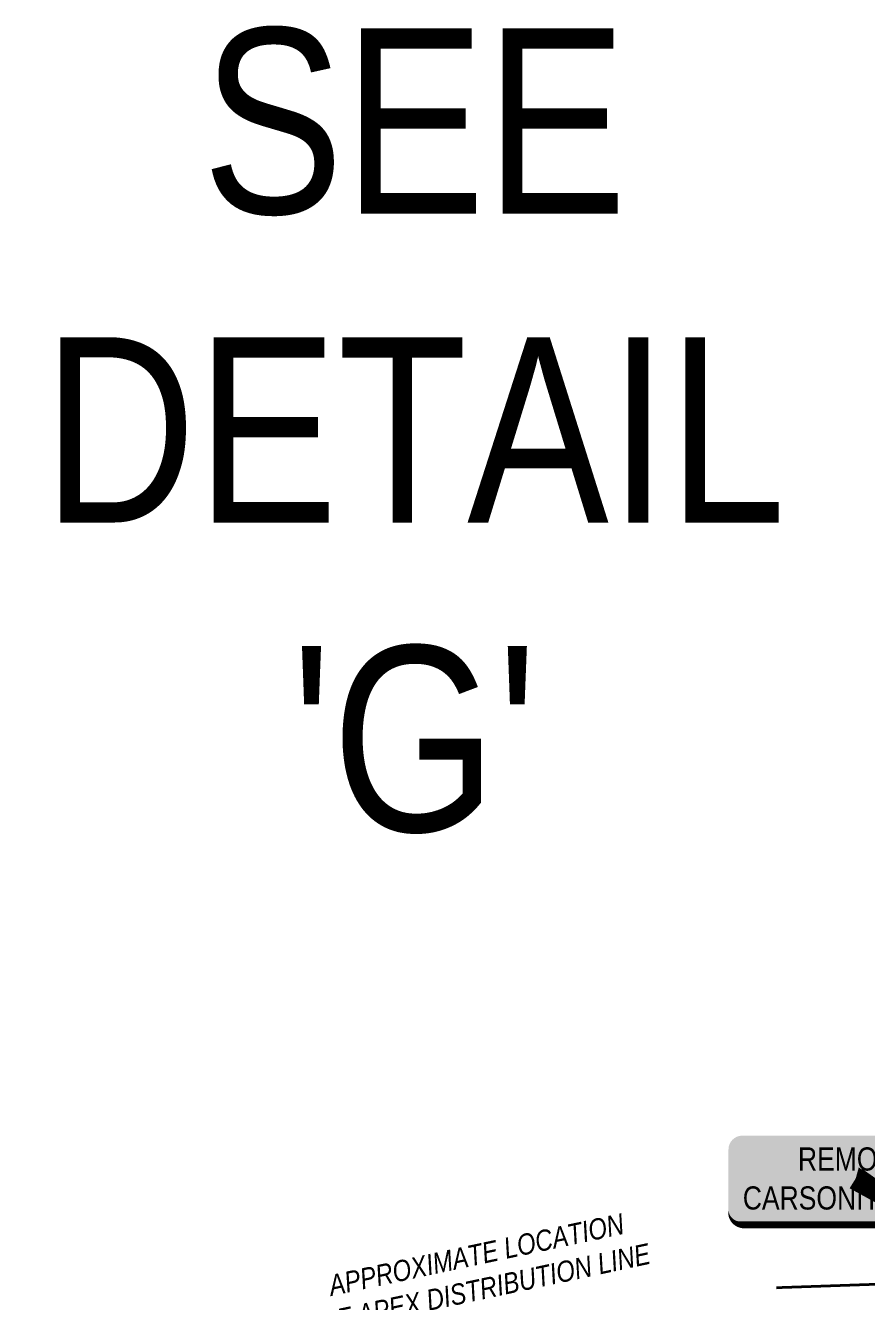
# Model space of a CAD drawing. Extents: x 57693 to 70573, y 5994359 to 6008381.
# Drawn here: x 65028.1 to 65100.7, y 6000717.8 to 6000828 of the extents above; entities that cross this region are included whole.
import ezdxf

# ---------------------------------------------------------------- set-up
doc = ezdxf.new("R2010")
doc.units = 0
doc.header["$LTSCALE"] = 5
doc.linetypes.add('DASHDOT', pattern=[25.4, 12.7, -6.35, 0, -6.35])
doc.layers.add('AS-RECON EXISTING', color=151, linetype='DASHDOT', lineweight=40)
doc.layers.add('AS-RECON EXISTING-T-1000', color=7, linetype='Continuous', true_color=0x7abdff)
doc.layers.add('DETAIL-T', color=7, linetype='Continuous')
doc.layers.add('P-APEX RECON PAY ITEMS-1000', color=240, linetype='Continuous')
doc.styles.add('80', font='ARIALN.TTF', dxfattribs={"height": 10})
doc.styles.add('80CG', font='ARIALN.TTF', dxfattribs={"height": 10})

# ---------------------------------------------------------------- blocks, each defined once
blk = doc.blocks.new('*U1882')
at = {"true_color": 0xffffa8}
h = blk.add_hatch(color=51, dxfattribs=at)
edge = h.paths.add_edge_path()
edge.add_line((-49, -20), (49, -20))
edge.add_arc((49, -14), 6, 270, 360)
edge.add_line((55, -14), (55, 12.5))
edge.add_arc((49, 12.5), 6, 0, 90)
edge.add_line((49, 18.5), (-49, 18.5))
edge.add_arc((-49, 12.5), 6, 90, 180)
edge.add_line((-55, 12.5), (-55, -14))
edge.add_arc((-49, -14), 6, 180, 270)
at = {"color": 240, "flags": 128}
blk.add_lwpolyline([(-49, -20, 3, 3, 0), (49, -20, 3, 3, 0.414214), (55, -14, 3, 3, 0), (55, 12.5, 3, 0, 0.414214), (49, 18.5, 0, 0, 0), (-49, 18.5, 0, 0, 0.414214), (-55, 12.5, 0, 0, 0), (-55, -14, 0, 3, 0.414214)], format="xyseb", close=True, dxfattribs=at)
for points in [[(76.03, -47.47, 0, 10, 0), (0, 0, 5, 5, 0)], [(11.03, -3.01, 0, 10, 0), (0, 0, 5, 5, 0)]]:
    blk.add_lwpolyline(points, format="xyseb", dxfattribs=at)
at = {"color": 4, "style": '80'}
blk.add_attdef('OTHER_001', (-14.7, -5), '', height=10, dxfattribs=at)

msp = doc.modelspace()

# ---------------------------------------------------------------- linework, layer by layer
at = {"layer": 'AS-RECON EXISTING', "flags": 128}
msp.add_lwpolyline([(65046.136, 6000667.307), (65043.94, 6000666.305), (65042.127, 6000665.795), (65038.611, 6000664.893), (65035.205, 6000664.613), (65033.138, 6000664.701), (65030.025, 6000664.838), (65029.531, 6000665.003), (65029.304, 6000665.466), (65028.989, 6000667.204), (65028.834, 6000669.935), (65028.658, 6000672.813), (65028.532, 6000678.496), (65028.354, 6000687.5), (65028.088, 6000700.778), (65028.201, 6000705.551), (65028.178, 6000708.872), (65030.715, 6000710.732), (65039.128, 6000711.448), (65054.587, 6000712.399), (65082.658, 6000718.368), (65093.445, 6000719.023), (65105.183, 6000719.43), (65126.665, 6000718.956), (65137.956, 6000719.519), (65152.338, 6000719.933), (65162.217, 6000720.454), (65171.387, 6000720.757), (65191.008, 6000720.698), (65201.855, 6000720.663), (65205.721, 6000720.648), (65213.205, 6000720.83), (65216.137, 6000720.861)], dxfattribs=at)

# ---------------------------------------------------------------- block references
at = {"layer": 'P-APEX RECON PAY ITEMS-1000'}
ref = msp.add_blockref('*U1882', (65099.796, 6000728.437), dxfattribs=dict(at, xscale=0.199850479399999, yscale=0.199850479399999, zscale=0.199850479399999))
ref.add_attrib('OTHER_001', 'REMOVE', (65094.808, 6000729.12), dxfattribs={"layer": '0', "color": 4, "height": 1.9985, "style": '80'})
ref.add_attrib('OTHER_002', 'CARSONITE SIGN', (65090.042, 6000725.754), dxfattribs={"layer": '0', "color": 4, "height": 1.9985, "style": '80'})

# ---------------------------------------------------------------- texts
at = {"layer": 'AS-RECON EXISTING-T-1000', "linetype": 'Continuous', "insert": (65052.537, 6000719.699), "char_height": 1.79847, "attachment_point": 1, "rotation": 12.00427, "style": '80'}
msp.add_mtext_dynamic_manual_height_columns('\\pi1.6247;{\\fArial Narrow|b0|i1|c0|p18;APPROXIMATE LOCATION\\P\\pi0.10345;OF APEX DISTRIBUTION LINE}', width=29.30134, gutter_width=44.962, heights=[0], dxfattribs=at)
at = {"layer": 'DETAIL-T', "color": 3, "insert": (65061.675, 6000792.96), "char_height": 16, "width": 63.63613, "attachment_point": 5, "style": '80CG'}
msp.add_mtext("SEE\\PDETAIL\\P'G'", dxfattribs=at)

doc.saveas('drawing.dxf')
